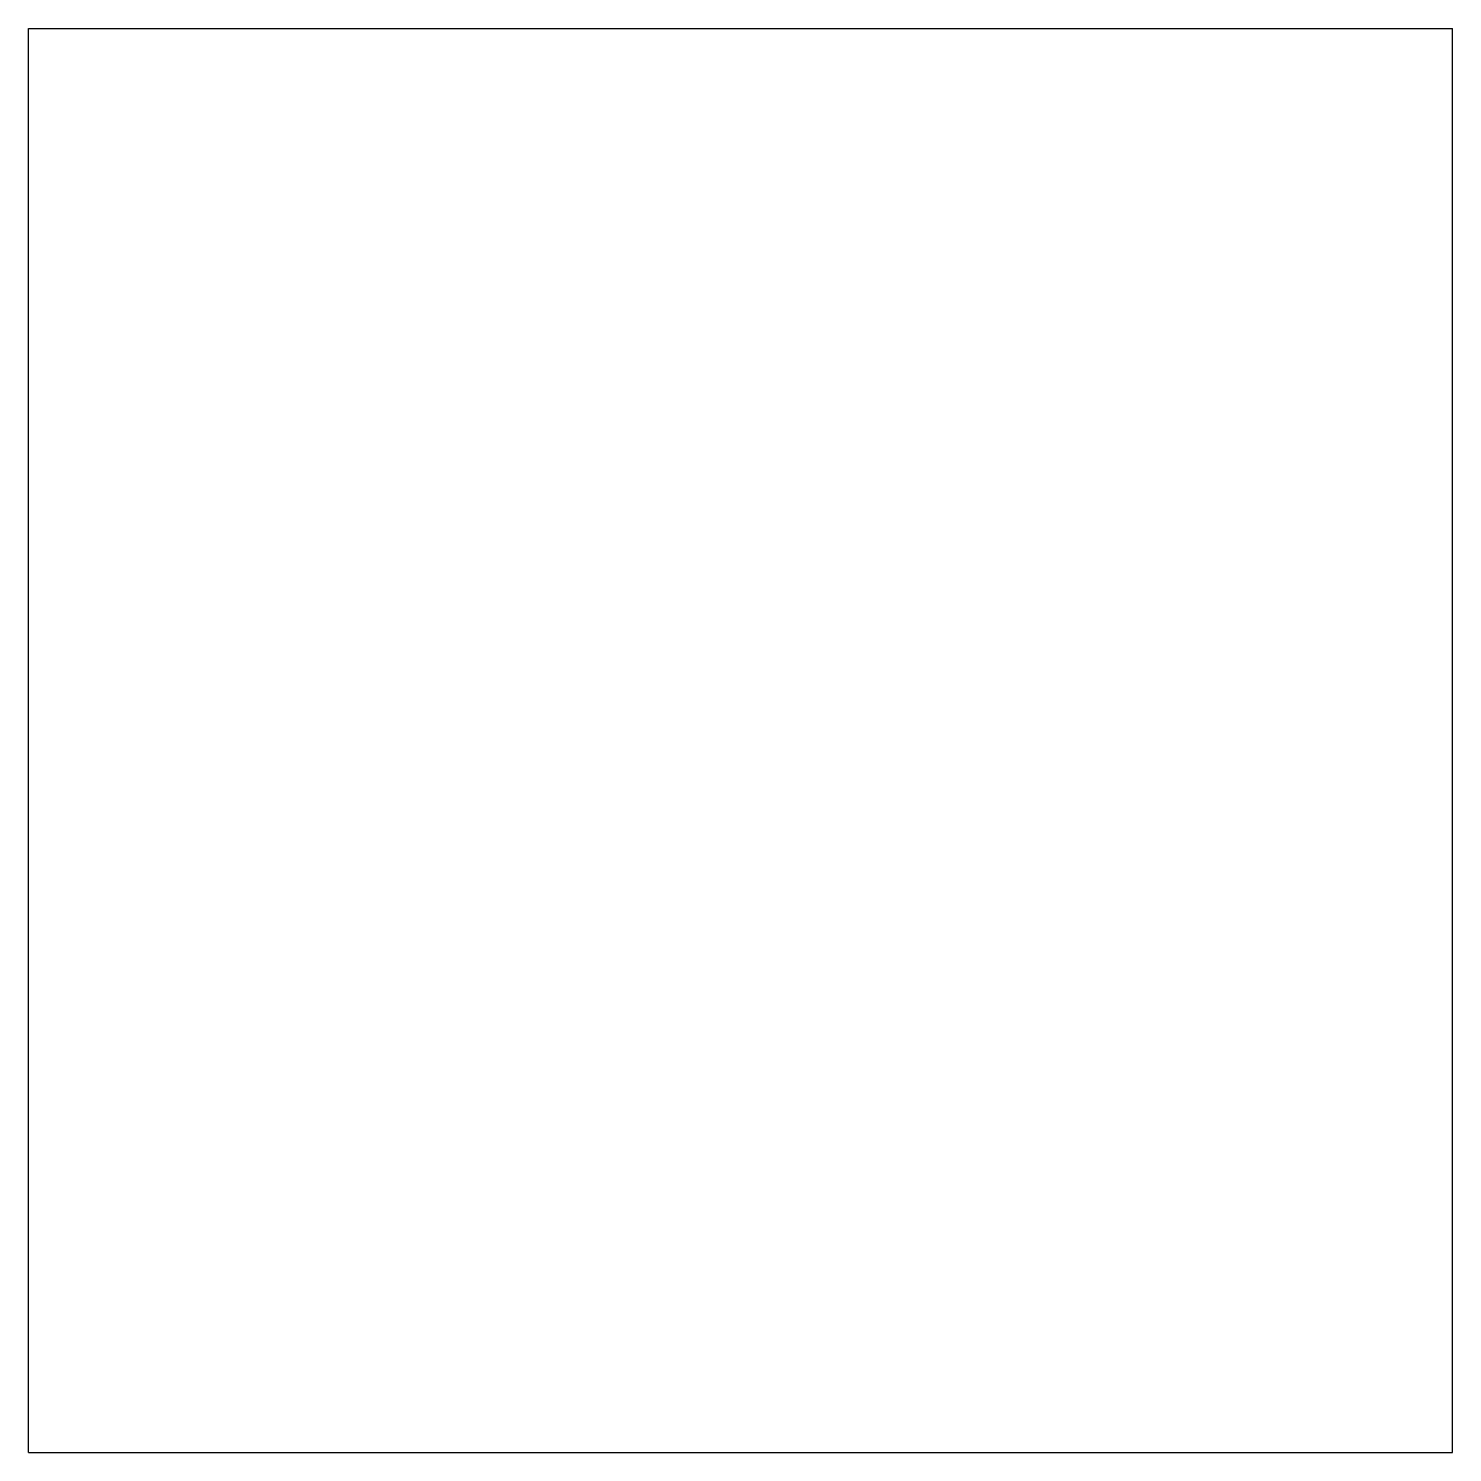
# Model space of a CAD drawing. Header units: millimetres. Extents: x -50 to 391, y 0 to 441.
import ezdxf

# ---------------------------------------------------------------- set-up
doc = ezdxf.new("R2010")
doc.units = ezdxf.units.MM

msp = doc.modelspace()

# ---------------------------------------------------------------- linework, layer by layer
at = {"color": 7, "linetype": 'Continuous'}
for p, q in [((-49.69, 0), (-49.69, 441)), ((-49.69, 441), (391.31, 441)), ((391.31, 0), (391.31, 441)), ((-49.69, 0), (391.31, 0))]:
    msp.add_line(p, q, dxfattribs=at)

doc.saveas('drawing.dxf')
